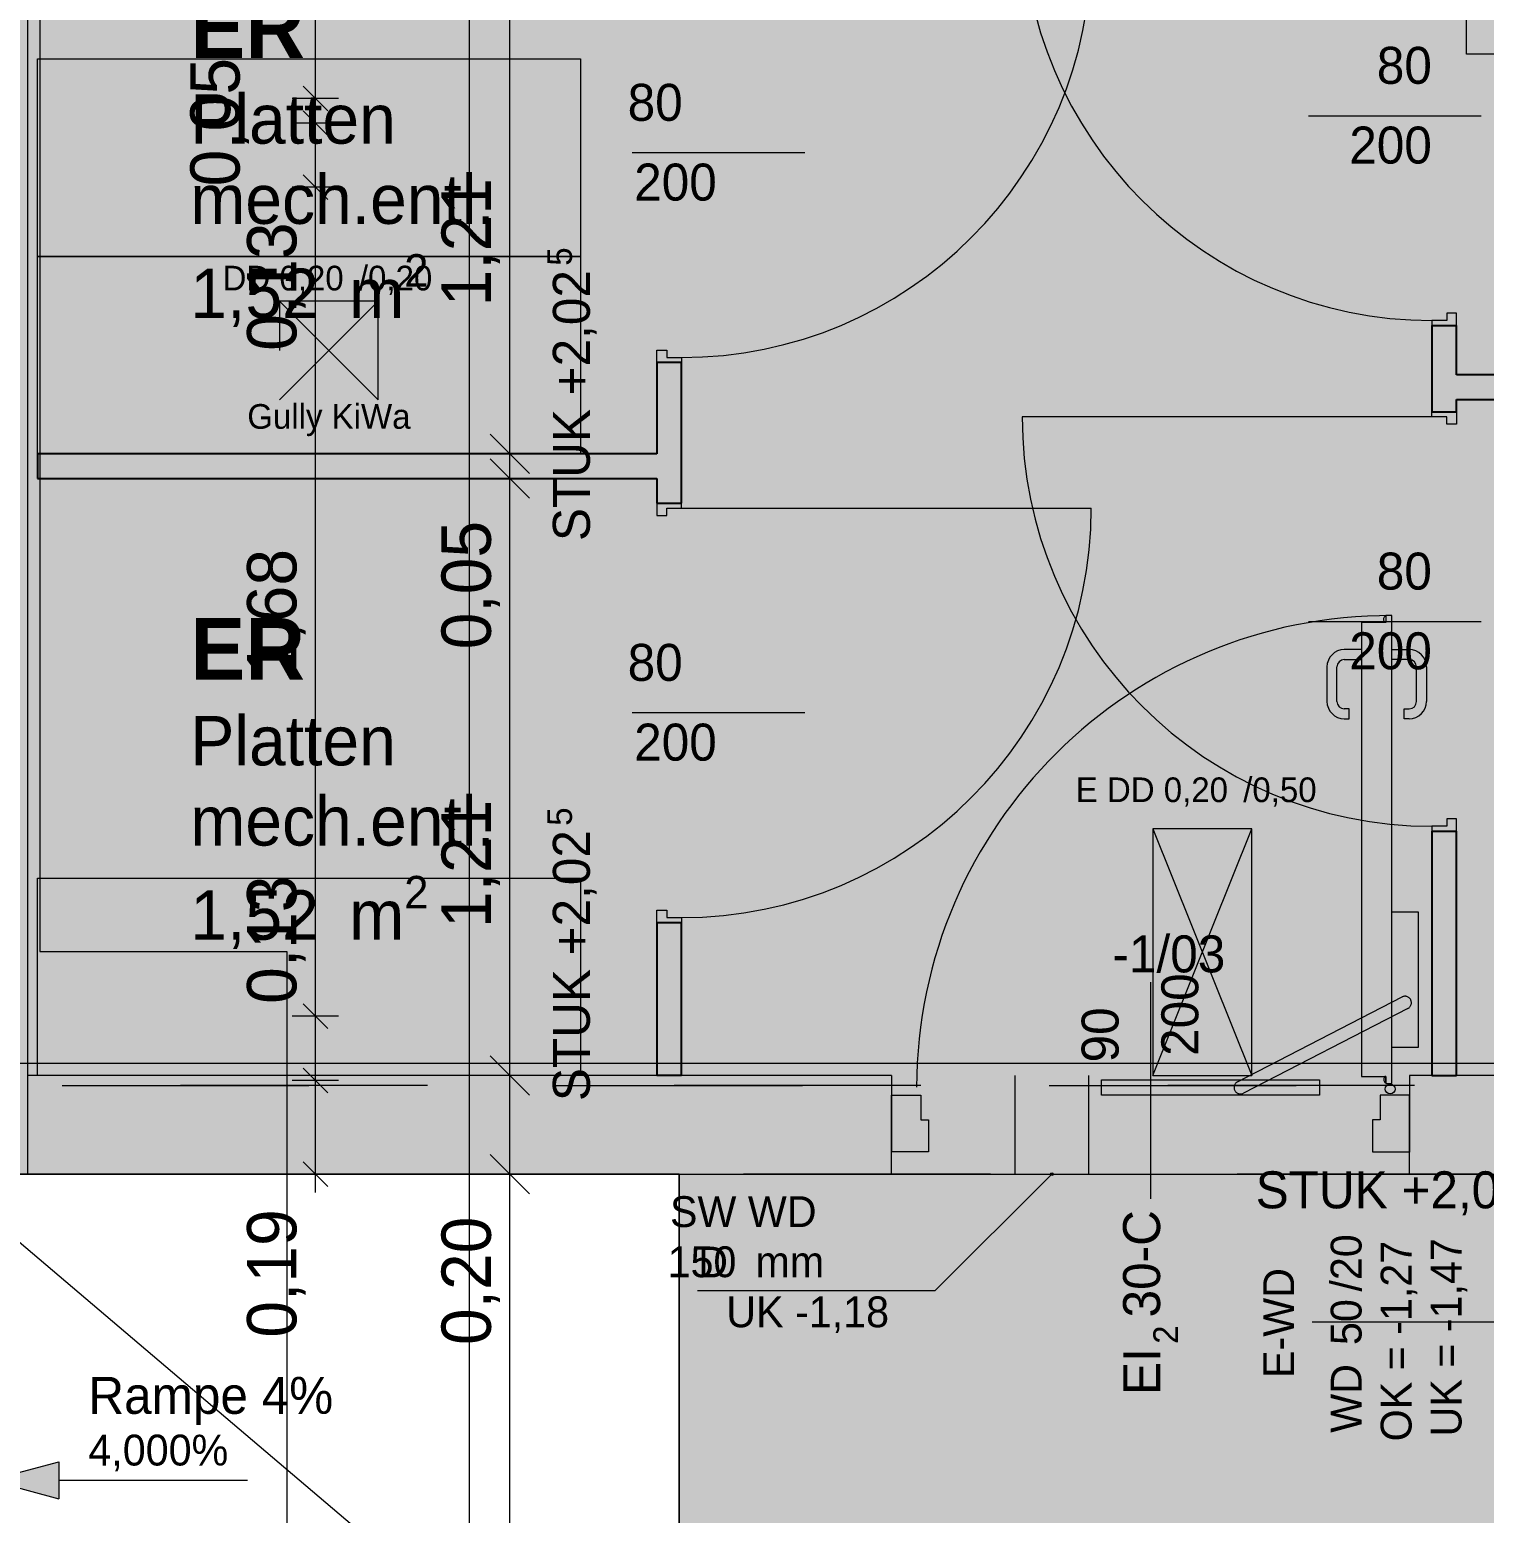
# Model space of a CAD drawing. Header units: metres. Extents: x -14 to 130, y -38 to 4.
# Drawn here: x 11.109 to 14.056, y -6.912 to -3.906 of the extents above; entities that cross this region are included whole.
import ezdxf

# ---------------------------------------------------------------- set-up
doc = ezdxf.new("R2010")
doc.units = ezdxf.units.M
doc.header["$MEASUREMENT"] = 0
for name, pattern in [('Punkt 1_1', [0.075, 0.025, -0.05]), ('Schnittlinie', [0.006, 0.003, -0.0015, 0, -0.0015]), ('Strichlinie eng', [0.002, 0.0015, -0.0005]), ('Untersicht', [0.001, 0.0005, -0.0005])]:
    doc.linetypes.add(name, pattern=pattern)
for name, color, linetype in [('-1._KG PP_3_120 Wand Innen tragend', 7, 'Continuous'), ('-1._KG PP_3_130 Wand Innen', 7, 'Continuous'), ('-1._KG PP_3_210 Decke', 7, 'Continuous'), ('-1._KG PP_3_220 Bodenaufbau', 7, 'Continuous'), ('-1._KG PP_3_270 Deckendurchbruchsymbol', 7, 'Continuous'), ('-1._KG PP_3_520 Fixeinbauten', 7, 'Continuous'), ('-1._KG PP_3_810 Raum', 7, 'Continuous'), ('-1._KG PP_3_851 Marker Schnitt', 7, 'Continuous'), ('-1._KG PP_3_945 Einreichplan Beschriftung', 7, 'Continuous'), ('-1._KG PP_3_950 Polierplan Bemaßung', 7, 'Continuous'), ('-1._KG PP_3_Bemaßen_Sperrmaß 2D', 7, 'Continuous'), ('-1._KG PP_3_Gelände_Beschriftung Gelände', 7, 'Continuous'), ('-1._KG PP_3_Kataster Grenzpunkte_Grenzpunkt (GP) Hausecke_Kennzeichen', 7, 'Continuous')]:
    doc.layers.add(name, color=color, linetype=linetype)
doc.styles.add('ERSTELLTER_STIL_5', font='')
doc.styles.add('ERSTELLTER_STIL_9', font='')
doc.styles.get('ERSTELLTER_STIL_5').set_extended_font_data('Eurostile')
doc.styles.get('ERSTELLTER_STIL_9').set_extended_font_data('Eurostile', bold=True)
doc.linetypes.add('GAS', pattern='A,0,[1,415_260415_PP_VA_1_2 -1 KG1.Shx,S=0.186508,R=0,X=0,Y=0],-26.5,0', length=26.5)

msp = doc.modelspace()

# ---------------------------------------------------------------- hatches: boundary and pattern name
at = {"layer": '-1._KG PP_3_120 Wand Innen tragend', "linetype": 'Continuous', "lineweight": 13, "true_color": 0xff6400}
for points in [[(13.869, -5.093), (13.857, -5.093), (13.857, -5.107), (13.8075, -5.107), (13.8075, -6.027), (13.857, -6.027), (13.857, -6.041), (13.869, -6.041)], [(12.855, -6.075), (12.855, -6.17), (12.855, -6.18), (12.93, -6.18), (12.93, -6.115), (12.915, -6.115), (12.915, -6.065), (12.855, -6.065)], [(13.905, -6.075), (13.905, -6.065), (13.845, -6.065), (13.845, -6.115), (13.83, -6.115), (13.83, -6.18), (13.905, -6.18), (13.905, -6.17)]]:
    msp.add_hatch(color=30, dxfattribs=at).paths.add_polyline_path(points)
at = {"layer": '-1._KG PP_3_120 Wand Innen tragend', "linetype": 'Continuous', "lineweight": 13, "true_color": 0x3f7f02}
for points in [[(11.105, -6.025), (11.105, -6.225), (12.855, -6.225), (12.855, -6.18), (12.855, -6.065), (12.855, -6.025)], [(13.905, -6.225), (14.087, -6.225), (14.087, -6.025), (13.905, -6.025), (13.905, -6.065), (13.905, -6.18)]]:
    msp.add_hatch(color=76, dxfattribs=at).paths.add_polyline_path(points)
at = {"layer": '-1._KG PP_3_130 Wand Innen', "linetype": 'Continuous', "lineweight": 0, "true_color": 0x373737}
for points in [[(13.95, -4.68), (14, -4.68), (14, -4.505), (13.95, -4.505)], [(12.43, -4.58), (12.38, -4.58), (12.38, -4.865), (12.43, -4.865)], [(14, -4.655), (15.12, -4.655), (15.12, -4.605), (14, -4.605)], [(11.125, -4.815), (12.38, -4.815), (12.38, -4.765), (11.125, -4.765)], [(13.95, -6.025), (14, -6.025), (14, -5.53), (13.95, -5.53)], [(12.38, -6.025), (12.43, -6.025), (12.43, -5.715), (12.38, -5.715)]]:
    msp.add_hatch(color=250, dxfattribs=at).paths.add_polyline_path(points)
at = {"layer": '-1._KG PP_3_210 Decke', "linetype": 'Continuous', "lineweight": 0, "true_color": 0x060c00}
msp.add_hatch(color=98, dxfattribs=at).paths.add_polyline_path([(10.905, -6.225), (15.32, -6.225), (15.32, -6.045), (11.085, -6.045), (10.905, -6.0452)])
at = {"layer": '-1._KG PP_3_Gelände_Beschriftung Gelände', "linetype": 'Continuous', "lineweight": 0, "true_color": 0x060c00}
h = msp.add_hatch(color=98, dxfattribs=at)
h.paths.add_polyline_path([(0.6022, -0.6), (0.6319, -8.705), (5.625, -8.705), (5.625, -3.705), (8.725, -3.705), (8.725, -5.925), (8.925, -5.925), (8.925, -5.905), (9.105, -5.905), (9.105, -4.225), (10.725, -4.225), (10.725, -5.905), (10.905, -5.905), (10.905, -6.225), (12.425, -6.225), (12.425, -9.355), (15.32, -9.355), (15.32, -8.955), (18.3552, -8.955), (18.383, -0.6)])
h.paths.add_polyline_path([(1.4029, -0.8), (1.4029, -1.4), (0.8029, -1.4), (0.8029, -0.8)], flags=0)
h.paths.add_polyline_path([(17.5774, -2.893), (17.5774, -2.293), (18.1774, -2.293), (18.1774, -2.893)], flags=0)
at = {"layer": '-1._KG PP_3_Kataster Grenzpunkte_Grenzpunkt (GP) Hausecke_Kennzeichen', "linetype": 'Continuous', "lineweight": 0, "true_color": 0x000000}
for points in [[(13.1775, -6.225), (13.1777, -6.226), (13.1782, -6.2268), (13.179, -6.2273), (13.18, -6.2275), (13.181, -6.2273), (13.1818, -6.2268), (13.1823, -6.226), (13.1825, -6.225), (13.1823, -6.224), (13.1818, -6.2232), (13.181, -6.2227), (13.18, -6.2225), (13.179, -6.2227), (13.1782, -6.2232), (13.1777, -6.224)], [(11.0282, -6.8453), (11.1682, -6.8828), (11.1682, -6.8078)]]:
    msp.add_hatch(color=18, dxfattribs=at).paths.add_polyline_path(points)

# ---------------------------------------------------------------- linework, layer by layer
at = {"layer": '-1._KG PP_3_120 Wand Innen tragend', "color": 7, "linetype": 'Continuous', "lineweight": 13, "ltscale": 1000}
for p, q in [((13.853, -5.0985), (13.8545, -5.0945)), ((13.853, -5.103), (13.853, -5.0985)), ((13.8545, -5.107), (13.853, -5.103)), ((13.8545, -5.0945), (13.857, -5.0945)), ((13.857, -5.107), (13.8545, -5.107)), ((13.857, -5.0945), (13.857, -5.107)), ((13.8075, -5.162), (13.7725, -5.162)), ((13.869, -5.162), (13.904, -5.162)), ((13.7375, -5.197), (13.7375, -5.267)), ((13.7575, -5.267), (13.7575, -5.197)), ((13.7725, -5.182), (13.8075, -5.182)), ((13.904, -5.182), (13.869, -5.182)), ((13.919, -5.267), (13.919, -5.197)), ((13.939, -5.197), (13.939, -5.267)), ((13.7825, -5.282), (13.7725, -5.282)), ((13.7825, -5.302), (13.7825, -5.282)), ((13.894, -5.302), (13.894, -5.282)), ((13.894, -5.282), (13.904, -5.282)), ((13.7725, -5.302), (13.7825, -5.302)), ((13.904, -5.302), (13.894, -5.302)), ((13.38, -5.8359), (13.38, -6.275)), ((13.8545, -6.027), (13.853, -6.031)), ((13.853, -6.031), (13.853, -6.0355)), ((13.853, -6.0355), (13.8545, -6.0395)), ((13.857, -6.027), (13.8545, -6.027)), ((13.8545, -6.0395), (13.857, -6.0395)), ((13.857, -6.0395), (13.857, -6.027))]:
    msp.add_line(p, q, dxfattribs=at)
at = {"layer": '-1._KG PP_3_120 Wand Innen tragend', "color": 8, "linetype": 'Punkt 1_1', "lineweight": 13, "ltscale": 1000}
for p, q in [((13.869, -5.9685), (13.869, -5.6935)), ((13.869, -5.6935), (13.922, -5.6935)), ((13.922, -5.6935), (13.922, -5.9685)), ((13.5563, -6.0379), (13.8895, -5.8659)), ((13.9015, -5.8891), (13.5682, -6.0611)), ((13.922, -5.9685), (13.869, -5.9685)), ((13.2805, -6.065), (13.2805, -6.034)), ((13.2805, -6.034), (13.7225, -6.034)), ((13.7225, -6.034), (13.7225, -6.065)), ((13.7225, -6.065), (13.2805, -6.065))]:
    msp.add_line(p, q, dxfattribs=at)
at = {"layer": '-1._KG PP_3_120 Wand Innen tragend', "color": 7, "linetype": 'Continuous', "lineweight": 18, "ltscale": 1000}
for p, q in [((12.855, -6.025), (12.855, -6.18)), ((12.855, -6.025), (12.855, -6.065)), ((13.905, -6.025), (13.905, -6.18)), ((13.905, -6.025), (13.905, -6.065)), ((12.855, -6.18), (12.855, -6.065)), ((13.905, -6.18), (13.905, -6.065)), ((12.855, -6.225), (12.855, -6.18)), ((13.905, -6.225), (13.905, -6.18))]:
    msp.add_line(p, q, dxfattribs=at)
at = {"layer": '-1._KG PP_3_120 Wand Innen tragend', "color": 7, "linetype": 'Continuous', "lineweight": 13, "ltscale": 1000, "flags": 128}
for points in [[(13.869, -5.093), (13.857, -5.093), (13.857, -5.107), (13.8075, -5.107), (13.8075, -6.027), (13.857, -6.027), (13.857, -6.041), (13.869, -6.041)], [(12.855, -6.075), (12.855, -6.065), (12.915, -6.065), (12.915, -6.115), (12.93, -6.115), (12.93, -6.18), (12.855, -6.18), (12.855, -6.17)], [(13.905, -6.075), (13.905, -6.065), (13.845, -6.065), (13.845, -6.115), (13.83, -6.115), (13.83, -6.18), (13.905, -6.18), (13.905, -6.17)]]:
    msp.add_lwpolyline(points, close=True, dxfattribs=at)
at = {"layer": '-1._KG PP_3_120 Wand Innen tragend', "color": 7, "linetype": 'Continuous', "lineweight": 18, "ltscale": 1000, "flags": 128}
for points in [[(12.855, -6.025), (11.105, -6.025)], [(14.087, -6.025), (13.905, -6.025)], [(10.905, -6.225), (12.855, -6.225)], [(13.905, -6.225), (14.087, -6.225)]]:
    msp.add_lwpolyline(points, dxfattribs=at)
at = {"layer": '-1._KG PP_3_120 Wand Innen tragend', "color": 16, "linetype": 'Continuous', "lineweight": 13, "ltscale": 1000, "true_color": 0x7e0000, "flags": 128}
for points in [[(13.105, -6.025), (13.105, -6.065), (13.105, -6.18), (13.105, -6.225)], [(13.255, -6.225), (13.255, -6.18), (13.255, -6.065), (13.255, -6.025)]]:
    msp.add_lwpolyline(points, dxfattribs=at)
at = {"layer": '-1._KG PP_3_120 Wand Innen tragend', "color": 7, "linetype": 'Continuous', "lineweight": 13, "ltscale": 1000}
msp.add_circle((13.8655, -6.0525), 0.01, dxfattribs=at)
for centre, radius, start, end in [((13.8655, -6.0525), 0.9595, 89.791, 179.791), ((13.7725, -5.197), 0.035, 90, 180), ((13.904, -5.197), 0.035, 0, 90), ((13.7725, -5.197), 0.015, 90, 180), ((13.904, -5.197), 0.015, 0, 90), ((13.7725, -5.267), 0.035, 180, 270), ((13.7725, -5.267), 0.015, 180, 270), ((13.904, -5.267), 0.035, 270, 0), ((13.904, -5.267), 0.015, 270, 0)]:
    msp.add_arc(centre, radius, start, end, dxfattribs=at)
at = {"layer": '-1._KG PP_3_120 Wand Innen tragend', "color": 8, "linetype": 'Punkt 1_1', "lineweight": 13, "ltscale": 1000}
for centre, start, end in [((13.8955, -5.8775), 297.3011, 117.3011), ((13.5623, -6.0495), 117.3011, 297.3011)]:
    msp.add_arc(centre, 0.013, start, end, dxfattribs=at)
at = {"layer": '-1._KG PP_3_120 Wand Innen tragend', "color": 7, "linetype": 'Continuous', "lineweight": 18, "ltscale": 1000}
for p in [(12.855, -6.18), (13.905, -6.18)]:
    msp.add_point(p, dxfattribs=at)
at = {"layer": '-1._KG PP_3_130 Wand Innen', "color": 7, "linetype": 'Continuous', "lineweight": 13, "ltscale": 1000}
for p, q in [((13.7, -4.08), (14.05, -4.08)), ((12.68, -4.155), (12.33, -4.155)), ((14, -4.48), (13.98, -4.48)), ((13.98, -4.48), (13.98, -4.495)), ((14, -4.505), (14, -4.48)), ((13.98, -4.495), (13.95, -4.495)), ((13.95, -4.495), (13.95, -4.505)), ((13.95, -4.505), (14, -4.505)), ((12.38, -4.58), (12.38, -4.555)), ((12.38, -4.555), (12.4, -4.555)), ((12.4, -4.555), (12.4, -4.57)), ((12.4, -4.57), (12.43, -4.57)), ((12.43, -4.57), (12.43, -4.58)), ((12.43, -4.58), (12.38, -4.58)), ((13.95, -4.69), (13.12, -4.69)), ((13.95, -4.69), (13.95, -4.68)), ((13.95, -4.68), (14, -4.68)), ((13.98, -4.69), (13.95, -4.69)), ((13.98, -4.705), (13.98, -4.69)), ((14, -4.68), (14, -4.705)), ((14, -4.705), (13.98, -4.705)), ((12.38, -4.865), (12.38, -4.89)), ((12.43, -4.865), (12.38, -4.865)), ((12.43, -4.875), (12.43, -4.865)), ((12.38, -4.89), (12.4, -4.89)), ((12.4, -4.89), (12.4, -4.875)), ((12.4, -4.875), (12.43, -4.875)), ((12.43, -4.875), (13.26, -4.875)), ((13.7, -5.105), (14.05, -5.105)), ((12.68, -5.29), (12.33, -5.29)), ((13.98, -5.52), (13.95, -5.52)), ((13.95, -5.52), (13.95, -5.53)), ((13.95, -5.53), (14, -5.53)), ((14, -5.505), (13.98, -5.505)), ((13.98, -5.505), (13.98, -5.52)), ((14, -5.53), (14, -5.505)), ((12.38, -5.715), (12.38, -5.69)), ((12.38, -5.69), (12.4, -5.69)), ((12.4, -5.69), (12.4, -5.705)), ((12.4, -5.705), (12.43, -5.705)), ((12.43, -5.705), (12.43, -5.715)), ((12.43, -5.715), (12.38, -5.715))]:
    msp.add_line(p, q, dxfattribs=at)
at = {"layer": '-1._KG PP_3_130 Wand Innen', "color": 7, "linetype": 'Continuous', "lineweight": 25, "ltscale": 1000}
for p, q in [((13.95, -4.505), (14, -4.505)), ((13.95, -4.505), (14, -4.505)), ((13.95, -4.505), (14, -4.505)), ((12.43, -4.58), (12.38, -4.58)), ((12.43, -4.58), (12.38, -4.58)), ((12.43, -4.58), (12.38, -4.58)), ((13.95, -4.68), (14, -4.68)), ((13.95, -4.68), (14, -4.68)), ((13.95, -4.68), (14, -4.68)), ((12.38, -4.865), (12.43, -4.865)), ((12.38, -4.865), (12.43, -4.865)), ((12.38, -4.865), (12.43, -4.865)), ((13.95, -5.53), (14, -5.53)), ((13.95, -5.53), (14, -5.53)), ((13.95, -5.53), (14, -5.53)), ((12.38, -5.715), (12.43, -5.715)), ((12.38, -5.715), (12.43, -5.715)), ((12.38, -5.715), (12.43, -5.715))]:
    msp.add_line(p, q, dxfattribs=at)
at = {"layer": '-1._KG PP_3_130 Wand Innen', "color": 7, "linetype": 'Continuous', "lineweight": 25, "ltscale": 1000, "flags": 128}
for points in [[(13.95, -4.505), (13.95, -4.68)], [(14, -4.605), (14, -4.505)], [(12.38, -4.58), (12.38, -4.765)], [(12.43, -4.865), (12.43, -4.58)], [(15.12, -4.605), (14, -4.605)], [(14, -4.68), (14, -4.655)], [(14, -4.655), (15.12, -4.655)], [(12.38, -4.765), (11.125, -4.765)], [(11.125, -4.765), (11.125, -4.815)], [(11.125, -4.815), (12.38, -4.815)], [(12.38, -4.815), (12.38, -4.865)], [(13.95, -5.53), (13.95, -6.025)], [(14, -6.025), (14, -5.53)], [(12.38, -5.715), (12.38, -6.025)], [(12.43, -6.025), (12.43, -5.715)], [(12.43, -6.025), (12.38, -6.025)], [(13.95, -6.025), (14, -6.025)]]:
    msp.add_lwpolyline(points, dxfattribs=at)
at = {"layer": '-1._KG PP_3_130 Wand Innen', "color": 7, "linetype": 'Continuous', "lineweight": 13, "ltscale": 1000}
for centre, start, end in [((13.95, -3.665), 180, 270), ((12.43, -3.74), 270, 0), ((13.95, -4.69), 180, 270), ((12.43, -4.875), 270, 0)]:
    msp.add_arc(centre, 0.83, start, end, dxfattribs=at)
at = {"layer": '-1._KG PP_3_210 Decke', "color": 7, "linetype": 'Untersicht', "lineweight": 13, "ltscale": 1000, "true_color": 0xf4f4f4, "flags": 128}
msp.add_lwpolyline([(12.76, -0.13), (8.925, -0.13), (8.925, -4.045), (10.905, -4.045), (10.905, -6.045), (15.32, -6.045), (15.32, -3.11)], dxfattribs=at)
for points in [[(0.1444, -3.915), (0.1845, -14.87), (15.32, -14.87), (15.32, -6.225), (10.905, -6.225), (10.905, -6.065), (8.925, -6.065), (8.925, -4.045), (8.745, -4.045), (8.745, -3.915), (5.625, -3.915), (0.8144, -3.915)], [(10.905, -6.225), (15.32, -6.225), (15.32, -6.045), (11.085, -6.045), (10.905, -6.0452)]]:
    msp.add_lwpolyline(points, close=True, dxfattribs=at)
at = {"layer": '-1._KG PP_3_220 Bodenaufbau', "color": 7, "linetype": 'Continuous', "lineweight": 18, "ltscale": 1000, "flags": 128}
for points in [[(3.815, -0.8), (3.815, -1.965), (0.8072, -1.965), (0.8312, -8.5021), (0.8312, -8.505), (5.425, -8.505), (5.425, -3.505), (8.925, -3.505), (8.925, -3.845), (11.105, -3.845), (11.105, -6.225), (15.12, -6.225), (15.12, -8.955), (18.1552, -8.955), (18.1754, -2.893), (17.5774, -2.893), (17.5774, -2.293), (18.1774, -2.293), (18.1824, -0.8)], [(12.425, -6.225), (15.12, -6.225), (15.12, -8.775), (12.425, -8.775)]]:
    msp.add_lwpolyline(points, close=True, dxfattribs=at)
for points in [[(10.925, -6.225), (12.425, -6.225)], [(12.425, -6.225), (12.425, -8.775)]]:
    msp.add_lwpolyline(points, dxfattribs=at)
at = {"layer": '-1._KG PP_3_270 Deckendurchbruchsymbol', "color": 7, "linetype": 'Untersicht', "lineweight": 13, "ltscale": 1000}
for p, q in [((11.6155, -4.6555), (11.8155, -4.4555)), ((11.6155, -4.4555), (11.8155, -4.6555))]:
    msp.add_line(p, q, dxfattribs=at)
at = {"layer": '-1._KG PP_3_270 Deckendurchbruchsymbol', "color": 7, "linetype": 'Strichlinie eng', "lineweight": 13, "ltscale": 1000}
for p, q in [((13.385, -6.025), (13.585, -5.525)), ((13.385, -5.525), (13.585, -6.025))]:
    msp.add_line(p, q, dxfattribs=at)
at = {"layer": '-1._KG PP_3_270 Deckendurchbruchsymbol', "color": 7, "linetype": 'Untersicht', "lineweight": 13, "ltscale": 1000, "flags": 128}
msp.add_lwpolyline([(11.8155, -4.6555), (11.8155, -4.4555), (11.6155, -4.4555), (11.6155, -4.6555)], close=True, dxfattribs=at)
at = {"layer": '-1._KG PP_3_270 Deckendurchbruchsymbol', "color": 7, "linetype": 'Strichlinie eng', "lineweight": 13, "ltscale": 1000, "flags": 128}
msp.add_lwpolyline([(13.585, -6.025), (13.585, -5.525), (13.385, -5.525), (13.385, -6.025)], close=True, dxfattribs=at)
at = {"layer": '-1._KG PP_3_520 Fixeinbauten', "color": 8, "linetype": 'Continuous', "lineweight": 13, "ltscale": 1000, "flags": 128}
for points in [[(15.12, -3.955), (14.02, -3.955), (14.02, -3.555), (15.12, -3.555)], [(12.225, -4.365), (11.125, -4.365), (11.125, -3.965), (12.225, -3.965)], [(12.225, -4.765), (11.125, -4.765), (11.125, -4.365), (12.225, -4.365)], [(12.225, -6.025), (11.125, -6.025), (11.125, -5.625), (12.225, -5.625)]]:
    msp.add_lwpolyline(points, close=True, dxfattribs=at)
at = {"layer": '-1._KG PP_3_851 Marker Schnitt', "color": 7, "linetype": 'Schnittlinie', "lineweight": 13, "ltscale": 1000}
for p, q in [((11.13, 3.0949), (11.13, -5.7741)), ((11.13, -5.7741), (11.63, -5.7741)), ((11.63, -5.7741), (11.63, -35.645))]:
    msp.add_line(p, q, dxfattribs=at)
at = {"layer": '-1._KG PP_3_945 Einreichplan Beschriftung', "color": 7, "linetype": 'Continuous', "lineweight": 13, "ltscale": 1000, "flags": 128}
msp.add_lwpolyline([(10.925, -8.775), (12.425, -7.5), (10.925, -6.225)], dxfattribs=at)
at = {"layer": '-1._KG PP_3_Bemaßen_Sperrmaß 2D', "color": 5, "linetype": 'GAS', "lineweight": 0, "ltscale": 1000}
for p, q in [((12, 3), (12, -36)), ((-1.5, -6), (21, -6))]:
    msp.add_line(p, q, dxfattribs=at)
at = {"layer": '-1._KG PP_3_Gelände_Beschriftung Gelände', "color": 7, "linetype": 'Continuous', "lineweight": 13, "ltscale": 1000, "true_color": 0xf4f4f4, "flags": 128}
for points in [[(0.6022, -0.6), (0.6319, -8.705), (5.625, -8.705), (5.625, -3.705), (8.725, -3.705), (8.725, -5.925), (8.925, -5.925), (8.925, -5.905), (9.105, -5.905), (9.105, -4.225), (10.725, -4.225), (10.725, -5.905), (10.905, -5.905), (10.905, -6.225), (12.425, -6.225), (12.425, -9.355), (15.32, -9.355), (15.32, -8.955), (18.3552, -8.955), (18.383, -0.6)], [(10.39, -8.955), (12.425, -8.955), (12.425, -6.225), (10.905, -6.225), (10.905, -5.905), (8.925, -5.905), (8.925, -5.925), (8.595, -5.925), (8.595, -7.555), (10.39, -7.555)]]:
    msp.add_lwpolyline(points, close=True, dxfattribs=at)
at = {"layer": '-1._KG PP_3_Kataster Grenzpunkte_Grenzpunkt (GP) Hausecke_Kennzeichen', "color": 6, "linetype": 'Continuous', "lineweight": 13, "ltscale": 1000, "true_color": 0xfb02fe}
for p, q in [((12.0822, -4.765), (12.0822, -3.555)), ((12.0422, -4.725), (12.1222, -4.805)), ((12.1572, -4.765), (12.0072, -4.765)), ((12.0422, -4.775), (12.1222, -4.855)), ((12.0822, -4.815), (12.0822, -4.765)), ((12.1572, -4.815), (12.0072, -4.815)), ((12.0822, -6.025), (12.0822, -4.815)), ((12.0422, -5.985), (12.1222, -6.065)), ((12.1572, -6.025), (12.0072, -6.025)), ((12.0822, -6.225), (12.0822, -6.025)), ((12.0422, -6.185), (12.1222, -6.265)), ((12.1572, -6.225), (12.0072, -6.225)), ((12.0822, -7.555), (12.0822, -6.225))]:
    msp.add_line(p, q, dxfattribs=at)
at = {"layer": '-1._KG PP_3_Kataster Grenzpunkte_Grenzpunkt (GP) Hausecke_Kennzeichen', "color": 76, "linetype": 'Continuous', "lineweight": 13, "ltscale": 1000, "true_color": 0x3f7f02}
for p, q in [((11.6883, -4.045), (11.6883, -3.845)), ((11.6633, -4.02), (11.7133, -4.07)), ((11.7352, -4.045), (11.6414, -4.045)), ((11.6883, -4.095), (11.6883, -4.045)), ((11.6633, -4.07), (11.7133, -4.12)), ((11.7352, -4.095), (11.6414, -4.095)), ((11.6883, -4.225), (11.6883, -4.095)), ((11.6633, -4.2), (11.7133, -4.25)), ((11.7352, -4.225), (11.6414, -4.225)), ((11.6883, -5.905), (11.6883, -4.225)), ((11.6633, -5.88), (11.7133, -5.93)), ((11.7352, -5.905), (11.6414, -5.905)), ((11.6883, -6.035), (11.6883, -5.905)), ((11.6633, -6.01), (11.7133, -6.06)), ((11.7352, -6.035), (11.6414, -6.035)), ((11.6883, -6.225), (11.6883, -6.035)), ((11.6633, -6.2), (11.7133, -6.25)), ((11.7352, -6.225), (11.6414, -6.225)), ((11.6883, -6.2625), (11.6883, -6.225))]:
    msp.add_line(p, q, dxfattribs=at)
at = {"layer": '-1._KG PP_3_Kataster Grenzpunkte_Grenzpunkt (GP) Hausecke_Kennzeichen', "color": 7, "linetype": 'Continuous', "lineweight": 13, "ltscale": 1000}
for p, q in [((13.1782, -6.2268), (12.9433, -6.4617)), ((12.8721, -6.4617), (12.4622, -6.4617)), ((12.9433, -6.4617), (12.8721, -6.4617)), ((15.32, -6.525), (13.7074, -6.525)), ((11.0282, -6.8453), (11.1682, -6.8078)), ((11.1682, -6.8078), (11.1682, -6.8828)), ((11.0282, -6.8453), (11.1682, -6.8828)), ((11.1682, -6.8453), (11.2282, -6.8453)), ((11.2282, -6.8453), (11.5509, -6.8453))]:
    msp.add_line(p, q, dxfattribs=at)
msp.add_circle((13.18, -6.225), 0.0025, dxfattribs=at)

# ---------------------------------------------------------------- texts
at = {"layer": '-1._KG PP_3_120 Wand Innen tragend', "color": 7, "linetype": 'Continuous', "lineweight": 13, "char_height": 0.075, "attachment_point": 9, "style": 'ERSTELLTER_STIL_5'}
for s, insert in [('\\A1;{\\pqr;\\pt0;\\fEurostile|b0|i0|c0|p0;\\W1.000000;-1/03}', (13.5315, -5.8172)), ('\\A1;{\\pqr;\\pt0;\\fEurostile|b0|i0|c0|p0;\\W1.000000;STUK +2,07}', (14.1422, -6.3082))]:
    msp.add_mtext(s, dxfattribs=dict(at, insert=insert))
at = {"layer": '-1._KG PP_3_120 Wand Innen tragend', "color": 7, "linetype": 'Continuous', "lineweight": 13, "attachment_point": 9, "rotation": 90, "style": 'ERSTELLTER_STIL_5'}
for s, insert, char_height in [('\\A1;{\\pqr;\\pt0;\\fEurostile|b0|i0|c0|p0;\\W1.000000;200}', (13.478, -5.818), 0.075), ('\\A1;{\\pqr;\\pt0;\\fEurostile|b0|i0|c0|p0;\\W1.000000;90}', (13.3164, -5.887), 0.075), ('\\A1;{\\pqr;\\pt0;\\fEurostile|b0|i0|c0|p0;\\W1.000000;30-C}', (13.4005, -6.298), 0.075), ('\\A1;{\\pqr;\\pt0;\\fEurostile|b0|i0|c0|p0;\\W1.000000;2}', (13.4356, -6.5317), 0.05), ('\\A1;{\\pqr;\\pt0;\\fEurostile|b0|i0|c0|p0;\\W1.000000;EI}', (13.3997, -6.5777), 0.075)]:
    msp.add_mtext(s, dxfattribs=dict(at, insert=insert, char_height=char_height))
at = {"layer": '-1._KG PP_3_130 Wand Innen', "color": 7, "linetype": 'Continuous', "lineweight": 13, "char_height": 0.075, "attachment_point": 9, "style": 'ERSTELLTER_STIL_5'}
for s, insert in [('\\A1;{\\pqr;\\pt0;\\fEurostile|b0|i0|c0|p0;\\W1.000000;80}', (13.95, -4.0164)), ('\\A1;{\\pqr;\\pt0;\\fEurostile|b0|i0|c0|p0;\\W1.000000;80}', (12.4323, -4.0914)), ('\\A1;{\\pqr;\\pt0;\\fEurostile|b0|i0|c0|p0;\\W1.000000;200}', (13.95, -4.178)), ('\\A1;{\\pqr;\\pt0;\\fEurostile|b0|i0|c0|p0;\\W1.000000;200}', (12.5013, -4.253)), ('\\A1;{\\pqr;\\pt0;\\fEurostile|b0|i0|c0|p0;\\W1.000000;80}', (13.95, -5.0414)), ('\\A1;{\\pqr;\\pt0;\\fEurostile|b0|i0|c0|p0;\\W1.000000;200}', (13.95, -5.203)), ('\\A1;{\\pqr;\\pt0;\\fEurostile|b0|i0|c0|p0;\\W1.000000;80}', (12.4323, -5.2264)), ('\\A1;{\\pqr;\\pt0;\\fEurostile|b0|i0|c0|p0;\\W1.000000;200}', (12.5013, -5.388))]:
    msp.add_mtext(s, dxfattribs=dict(at, insert=insert))
at = {"layer": '-1._KG PP_3_130 Wand Innen', "color": 7, "linetype": 'Continuous', "lineweight": 13, "attachment_point": 9, "rotation": 90, "style": 'ERSTELLTER_STIL_5'}
for s, insert, char_height in [('\\A1;{\\pqr;\\pt0;\\fEurostile|b0|i0|c0|p0;\\W1.000000;5}', (12.2086, -4.3468), 0.05), ('\\A1;{\\pqr;\\pt0;\\fEurostile|b0|i0|c0|p0;\\W1.000000;STUK +2,02}', (12.2582, -4.3928), 0.075), ('\\A1;{\\pqr;\\pt0;\\fEurostile|b0|i0|c0|p0;\\W1.000000;5}', (12.2086, -5.4818), 0.05), ('\\A1;{\\pqr;\\pt0;\\fEurostile|b0|i0|c0|p0;\\W1.000000;STUK +2,02}', (12.2582, -5.5278), 0.075)]:
    msp.add_mtext(s, dxfattribs=dict(at, insert=insert, char_height=char_height))
at = {"layer": '-1._KG PP_3_270 Deckendurchbruchsymbol', "color": 1, "linetype": 'Continuous', "lineweight": 0, "char_height": 0.05, "style": 'ERSTELLTER_STIL_5'}
for s, insert, attachment_point in [('\\A1;{\\pqc;\\pt0;\\fEurostile|b0|i0|c0|p0;\\W1.000000; DD 0,20\\fEurostile|b0|i0|c0|p0;\\W1.000000;\\A1{\\H.66x;\\S^  ;}\\fEurostile|b0|i0|c0|p0;\\W1.000000; /0,20\\fEurostile|b0|i0|c0|p0;\\W1.000000;\\A1{\\H.66x;\\S^  ;}\\fEurostile|b0|i0|c0|p0;\\W1.000000;\\fEurostile|b0|i0|c0|p0;\\W1.000000;\\A1{\\H.66x;\\S^  ;}}', (11.7155, -4.4486), 8), ('\\A1;{\\pqc;\\pt0;\\fEurostile|b0|i0|c0|p0;\\W1.000000;Gully KiWa}', (11.7155, -4.6644), 2), ('\\A1;{\\pqc;\\pt0;\\fEurostile|b0|i0|c0|p0;\\W1.000000;E DD 0,20\\fEurostile|b0|i0|c0|p0;\\W1.000000;\\A1{\\H.66x;\\S^  ;}\\fEurostile|b0|i0|c0|p0;\\W1.000000; /0,50\\fEurostile|b0|i0|c0|p0;\\W1.000000;\\A1{\\H.66x;\\S^  ;}\\fEurostile|b0|i0|c0|p0;\\W1.000000;\\fEurostile|b0|i0|c0|p0;\\W1.000000;\\A1{\\H.66x;\\S^  ;}}', (13.4848, -5.4856), 8)]:
    msp.add_mtext(s, dxfattribs=dict(at, insert=insert, attachment_point=attachment_point))
at = {"layer": '-1._KG PP_3_810 Raum', "color": 7, "linetype": 'Continuous', "lineweight": 13, "attachment_point": 1}
for s, insert, char_height, style in [('\\A1;{\\pql;\\pt0;\\fEurostile|b1|i0|c0|p0;\\W1.000000;ER}', (11.4348, -3.8381), 0.125, 'ERSTELLTER_STIL_9'), ('\\A1;{\\pql;\\pt0;\\fEurostile|b0|i0|c0|p0;\\W1.000000;Platten}', (11.4348, -4.0366), 0.1, 'ERSTELLTER_STIL_5'), ('\\A1;{\\pql;\\pt0;\\fEurostile|b0|i0|c0|p0;\\W1.000000;mech.entl.}', (11.4348, -4.1991), 0.1, 'ERSTELLTER_STIL_5'), ('\\A1;{\\pql;\\pt0,0.05;\\fEurostile|b0|i0|c0|p0;\\W1.000000;1,52\\fEurostile|b0|i0|c0|p0;\\W1.000000;\\A1{\\H.66x;\\S^  ;}\\fEurostile|b0|i0|c0|p0;\\W1.000000; m\\fEurostile|b0|i0|c0|p0;\\W1.000000;\\A1{\\H.66x;\\S2^  ;}}', (11.4348, -4.3606), 0.1, 'ERSTELLTER_STIL_5'), ('\\A1;{\\pql;\\pt0;\\fEurostile|b1|i0|c0|p0;\\W1.000000;ER}', (11.4348, -5.0981), 0.125, 'ERSTELLTER_STIL_9'), ('\\A1;{\\pql;\\pt0;\\fEurostile|b0|i0|c0|p0;\\W1.000000;Platten}', (11.4348, -5.2966), 0.1, 'ERSTELLTER_STIL_5'), ('\\A1;{\\pql;\\pt0;\\fEurostile|b0|i0|c0|p0;\\W1.000000;mech.entl.}', (11.4348, -5.4591), 0.1, 'ERSTELLTER_STIL_5'), ('\\A1;{\\pql;\\pt0,0.05;\\fEurostile|b0|i0|c0|p0;\\W1.000000;1,52\\fEurostile|b0|i0|c0|p0;\\W1.000000;\\A1{\\H.66x;\\S^  ;}\\fEurostile|b0|i0|c0|p0;\\W1.000000; m\\fEurostile|b0|i0|c0|p0;\\W1.000000;\\A1{\\H.66x;\\S2^  ;}}', (11.4348, -5.6206), 0.1, 'ERSTELLTER_STIL_5')]:
    msp.add_mtext(s, dxfattribs=dict(at, insert=insert, char_height=char_height, style=style))
at = {"layer": '-1._KG PP_3_945 Einreichplan Beschriftung', "color": 7, "linetype": 'Continuous', "lineweight": 13, "insert": (11.2282, -6.7334), "char_height": 0.075, "attachment_point": 7, "style": 'ERSTELLTER_STIL_5'}
msp.add_mtext('\\A1;{\\pql;\\fEurostile|b0|i0|c0|p0;\\W1.000000;Rampe 4%}', dxfattribs=at)
at = {"layer": '-1._KG PP_3_950 Polierplan Bemaßung', "color": 76, "linetype": 'Continuous', "lineweight": 13, "true_color": 0x3f7f02, "char_height": 0.1, "width": 0.306373, "attachment_point": 7, "rotation": 90, "style": 'ERSTELLTER_STIL_5'}
for s, insert in [('\\A1;{\\pql;\\fEurostile|b0|i0|c0|p0;\\W1.000000;0,05}', (11.5533, -4.2232)), ('\\A1;{\\pql;\\fEurostile|b0|i0|c0|p0;\\W1.000000;0,13}', (11.6683, -4.5564)), ('\\A1;{\\pql;\\fEurostile|b0|i0|c0|p0;\\W1.000000;1,68}', (11.6683, -5.2182)), ('\\A1;{\\pql;\\fEurostile|b0|i0|c0|p0;\\W1.000000;0,13}', (11.6683, -5.88)), ('\\A1;{\\pql;\\fEurostile|b0|i0|c0|p0;\\W1.000000;0,19}', (11.6683, -6.5564))]:
    msp.add_mtext(s, dxfattribs=dict(at, insert=insert))
at = {"layer": '-1._KG PP_3_950 Polierplan Bemaßung', "color": 6, "linetype": 'Continuous', "lineweight": 13, "true_color": 0xfb02fe, "char_height": 0.1, "width": 0.306373, "attachment_point": 7, "rotation": 90, "style": 'ERSTELLTER_STIL_5'}
for s, insert in [('\\A1;{\\pql;\\fEurostile|b0|i0|c0|p0;\\W1.000000;1,21}', (12.0622, -4.4664)), ('\\A1;{\\pql;\\fEurostile|b0|i0|c0|p0;\\W1.000000;0,05}', (12.0622, -5.1614)), ('\\A1;{\\pql;\\fEurostile|b0|i0|c0|p0;\\W1.000000;1,21}', (12.0622, -5.7264)), ('\\A1;{\\pql;\\fEurostile|b0|i0|c0|p0;\\W1.000000;0,20}', (12.0622, -6.5714))]:
    msp.add_mtext(s, dxfattribs=dict(at, insert=insert))
at = {"layer": '-1._KG PP_3_Kataster Grenzpunkte_Grenzpunkt (GP) Hausecke_Kennzeichen', "color": 7, "linetype": 'Continuous', "lineweight": 13, "char_height": 0.0625, "style": 'ERSTELLTER_STIL_5'}
for s, insert, attachment_point in [('\\A1;{\\pqr;\\pt0,1;\\fEurostile|b0|i0|c0|p0;\\W1.000000;SW WD\\fEurostile|b0|i0|c0|p0;\\W1.000000;\\A1{\\H.66x;\\S^  ;}\\fEurostile|b0|i0|c0|p0;\\W1.000000;\\fEurostile|b0|i0|c0|p0;\\W1.000000;\\A1{\\H.66x;\\S^  ;}\\fEurostile|b0|i0|c0|p0;\\W1.000000;\\fEurostile|b0|i0|c0|p0;\\W1.000000;\\fEurostile|b0|i0|c0|p0;\\W1.000000;\\fEurostile|b0|i0|c0|p0;\\W1.000000;\\fEurostile|b0|i0|c0|p0;\\W1.000000;\\fEurostile|b0|i0|c0|p0;\\W1.000000;\\fEurostile|b0|i0|c0|p0;\\W1.000000;\\A1{\\H.66x;\\S^  ;}\\fEurostile|b0|i0|c0|p0;\\W1.000000;\\fEurostile|b0|i0|c0|p0;\\W1.000000;\\A1{\\H.66x;\\S^  ;}\\fEurostile|b0|i0|c0|p0;\\W1.000000;\\fEurostile|b0|i0|c0|p0;\\W1.000000;\\fEurostile|b0|i0|c0|p0;\\W1.000000;\\fEurostile|b0|i0|c0|p0;\\W1.000000;\\fEurostile|b0|i0|c0|p0;\\W1.000000;\\fEurostile|b0|i0|c0|p0;\\W1.000000;\\fEurostile|b0|i0|c0|p0;\\W1.000000;\\A1{\\H.66x;\\S^  ;}\\fEurostile|b0|i0|c0|p0;\\W1.000000;\\fEurostile|b0|i0|c0|p0;\\W1.000000;\\A1{\\H.66x;\\S^  ;}\\fEurostile|b0|i0|c0|p0;\\W1.000000;\\fEurostile|b0|i0|c0|p0;\\W1.000000;\\fEurostile|b0|i0|c0|p0;\\W1.000000;\\fEurostile|b0|i0|c0|p0;\\W1.000000;\\fEurostile|b0|i0|c0|p0;\\W1.000000;\\fEurostile|b0|i0|c0|p0;\\W1.000000;\\fEurostile|b0|i0|c0|p0;\\W1.000000;\\A1{\\H.66x;\\S^  ;}\\fEurostile|b0|i0|c0|p0;\\W1.000000;\\fEurostile|b0|i0|c0|p0;\\W1.000000;\\A1{\\H.66x;\\S^  ;}\\fEurostile|b0|i0|c0|p0;\\W1.000000;\\fEurostile|b0|i0|c0|p0;\\W1.000000;\\fEurostile|b0|i0|c0|p0;\\W1.000000;\\fEurostile|b0|i0|c0|p0;\\W1.000000;\\fEurostile|b0|i0|c0|p0;\\W1.000000;\\fEurostile|b0|i0|c0|p0;\\W1.000000;\\fEurostile|b0|i0|c0|p0;\\W1.000000;\\A1{\\H.66x;\\S^  ;}\\fEurostile|b0|i0|c0|p0;\\W1.000000;\\fEurostile|b0|i0|c0|p0;\\W1.000000;\\A1{\\H.66x;\\S^  ;}\\fEurostile|b0|i0|c0|p0;\\W1.000000;\\fEurostile|b0|i0|c0|p0;\\W1.000000;\\fEurostile|b0|i0|c0|p0;\\W1.000000;\\fEurostile|b0|i0|c0|p0;\\W1.000000;\\fEurostile|b0|i0|c0|p0;\\W1.000000;\\fEurostile|b0|i0|c0|p0;\\W1.000000;\\fEurostile|b0|i0|c0|p0;\\W1.000000;\\A1{\\H.66x;\\S^  ;}\\fEurostile|b0|i0|c0|p0;\\W1.000000;}', (12.8721, -6.2697), 3), ('\\A1;{\\pqr;\\pt0,1;\\fEurostile|b0|i0|c0|p0;\\W1.000000;}', (12.524, -6.2586), 3), ('\\A1;{\\pqr;\\pt0,1;\\fEurostile|b0|i0|c0|p0;\\W1.000000;150\\fEurostile|b0|i0|c0|p0;\\W1.000000;\\A1{\\H.66x;\\S^  ;}\\fEurostile|b0|i0|c0|p0;\\W1.000000; mm\\fEurostile|b0|i0|c0|p0;\\W1.000000;\\A1{\\H.66x;\\S^  ;}\\fEurostile|b0|i0|c0|p0;\\W1.000000;\\fEurostile|b0|i0|c0|p0;\\W1.000000;\\fEurostile|b0|i0|c0|p0;\\W1.000000;\\fEurostile|b0|i0|c0|p0;\\W1.000000;\\fEurostile|b0|i0|c0|p0;\\W1.000000;\\fEurostile|b0|i0|c0|p0;\\W1.000000;\\fEurostile|b0|i0|c0|p0;\\W1.000000;\\A1{\\H.66x;\\S^  ;}\\fEurostile|b0|i0|c0|p0;\\W1.000000;\\fEurostile|b0|i0|c0|p0;\\W1.000000;\\A1{\\H.66x;\\S^  ;}\\fEurostile|b0|i0|c0|p0;\\W1.000000;\\fEurostile|b0|i0|c0|p0;\\W1.000000;\\fEurostile|b0|i0|c0|p0;\\W1.000000;\\fEurostile|b0|i0|c0|p0;\\W1.000000;\\fEurostile|b0|i0|c0|p0;\\W1.000000;\\fEurostile|b0|i0|c0|p0;\\W1.000000;\\fEurostile|b0|i0|c0|p0;\\W1.000000;\\A1{\\H.66x;\\S^  ;}\\fEurostile|b0|i0|c0|p0;\\W1.000000;\\fEurostile|b0|i0|c0|p0;\\W1.000000;\\A1{\\H.66x;\\S^  ;}\\fEurostile|b0|i0|c0|p0;\\W1.000000;\\fEurostile|b0|i0|c0|p0;\\W1.000000;\\fEurostile|b0|i0|c0|p0;\\W1.000000;\\fEurostile|b0|i0|c0|p0;\\W1.000000;\\fEurostile|b0|i0|c0|p0;\\W1.000000;\\fEurostile|b0|i0|c0|p0;\\W1.000000;\\fEurostile|b0|i0|c0|p0;\\W1.000000;\\A1{\\H.66x;\\S^  ;}\\fEurostile|b0|i0|c0|p0;\\W1.000000;\\fEurostile|b0|i0|c0|p0;\\W1.000000;\\A1{\\H.66x;\\S^  ;}\\fEurostile|b0|i0|c0|p0;\\W1.000000;\\fEurostile|b0|i0|c0|p0;\\W1.000000;\\fEurostile|b0|i0|c0|p0;\\W1.000000;\\fEurostile|b0|i0|c0|p0;\\W1.000000;\\fEurostile|b0|i0|c0|p0;\\W1.000000;\\fEurostile|b0|i0|c0|p0;\\W1.000000;\\fEurostile|b0|i0|c0|p0;\\W1.000000;\\A1{\\H.66x;\\S^  ;}\\fEurostile|b0|i0|c0|p0;\\W1.000000;\\fEurostile|b0|i0|c0|p0;\\W1.000000;\\A1{\\H.66x;\\S^  ;}\\fEurostile|b0|i0|c0|p0;\\W1.000000;\\fEurostile|b0|i0|c0|p0;\\W1.000000;\\fEurostile|b0|i0|c0|p0;\\W1.000000;\\fEurostile|b0|i0|c0|p0;\\W1.000000;\\fEurostile|b0|i0|c0|p0;\\W1.000000;\\fEurostile|b0|i0|c0|p0;\\W1.000000;\\fEurostile|b0|i0|c0|p0;\\W1.000000;\\A1{\\H.66x;\\S^  ;}\\fEurostile|b0|i0|c0|p0;\\W1.000000;}', (12.8721, -6.3713), 3), ('\\A1;{\\pqr;\\pt0,1;\\fEurostile|b0|i0|c0|p0;\\W1.000000;D}', (12.524, -6.3719), 3), ('\\A1;{\\pql;\\fEurostile|b0|i0|c0|p0;\\W1.000000;UK \\fEurostile|b0|i0|c0|p0;\\W1.000000;-1,18}', (12.5205, -6.4728), 1), ('\\A1;{\\pql;\\fEurostile|b0|i0|c0|p0;\\W1.000000;4,000\\fEurostile|b0|i0|c0|p0;\\W1.000000;%}', (11.2282, -6.8271), 7)]:
    msp.add_mtext(s, dxfattribs=dict(at, insert=insert, attachment_point=attachment_point))
at = {"layer": '-1._KG PP_3_Kataster Grenzpunkte_Grenzpunkt (GP) Hausecke_Kennzeichen', "color": 7, "linetype": 'Continuous', "lineweight": 13, "insert": (13.8867, -6.525), "char_height": 0.0625, "attachment_point": 5, "rotation": 90, "line_spacing_factor": 0.971568, "style": 'ERSTELLTER_STIL_5'}
msp.add_mtext('\\A1;{\\pqc;\\fEurostile|b0|i0|c0|p0;\\W1.000000;WD\\fEurostile|b0|i0|c0|p0;\\W1.000000;\\A1{\\H.66x;\\S^  ;}\\fEurostile|b0|i0|c0|p0;\\W1.000000; 50\\fEurostile|b0|i0|c0|p0;\\W1.000000;\\A1{\\H.66x;\\S^  ;}\\fEurostile|b0|i0|c0|p0;\\W1.000000;/20\\fEurostile|b0|i0|c0|p0;\\W1.000000;\\A1{\\H.66x;\\S^  ;}\\fEurostile|b0|i0|c0|p0;\\W1.000000;\\fEurostile|b0|i0|c0|p0;\\W1.000000;\\A1{\\H.66x;\\S^  ;}\\fEurostile|b0|i0|c0|p0;\\W1.000000;\\A1{\\H.66x;\\S^  ;}\\P\\pqc;\\fEurostile|b0|i0|c0|p0;\\W1.000000;OK = -1,27\\fEurostile|b0|i0|c0|p0;\\W1.000000;\\A1{\\H.66x;\\S^  ;}\\fEurostile|b0|i0|c0|p0;\\W1.000000;\\fEurostile|b0|i0|c0|p0;\\W1.000000;\\A1{\\H.66x;\\S^  ;}\\fEurostile|b0|i0|c0|p0;\\W1.000000;\\fEurostile|b0|i0|c0|p0;\\W1.000000;\\A1{\\H.66x;\\S^  ;}\\fEurostile|b0|i0|c0|p0;\\W1.000000;\\fEurostile|b0|i0|c0|p0;\\W1.000000;\\A1{\\H.66x;\\S^  ;}\\fEurostile|b0|i0|c0|p0;\\W1.000000;\\A1{\\H.66x;\\S^  ;}\\P\\pqc;\\fEurostile|b0|i0|c0|p0;\\W1.000000;UK = -1,47\\fEurostile|b0|i0|c0|p0;\\W1.000000;\\A1{\\H.66x;\\S^  ;}\\fEurostile|b0|i0|c0|p0;\\W1.000000;\\fEurostile|b0|i0|c0|p0;\\W1.000000;\\A1{\\H.66x;\\S^  ;}\\fEurostile|b0|i0|c0|p0;\\W1.000000;\\fEurostile|b0|i0|c0|p0;\\W1.000000;\\A1{\\H.66x;\\S^  ;}\\fEurostile|b0|i0|c0|p0;\\W1.000000;\\fEurostile|b0|i0|c0|p0;\\W1.000000;\\A1{\\H.66x;\\S^  ;}}', dxfattribs=at)
at = {"layer": '-1._KG PP_3_Kataster Grenzpunkte_Grenzpunkt (GP) Hausecke_Kennzeichen', "color": 7, "linetype": 'Continuous', "lineweight": 13, "insert": (13.6488, -6.6381), "char_height": 0.0625, "attachment_point": 4, "rotation": 90, "style": 'ERSTELLTER_STIL_5'}
msp.add_mtext('\\A1;{\\pql;\\pt0;\\fEurostile|b0|i0|c0|p0;\\W1.000000;E-WD\\fEurostile|b0|i0|c0|p0;\\W1.000000;\\A1{\\H.66x;\\S^  ;}\\fEurostile|b0|i0|c0|p0;\\W1.000000;\\fEurostile|b0|i0|c0|p0;\\W1.000000;\\A1{\\H.66x;\\S^  ;}}', dxfattribs=at)

doc.saveas('drawing.dxf')
